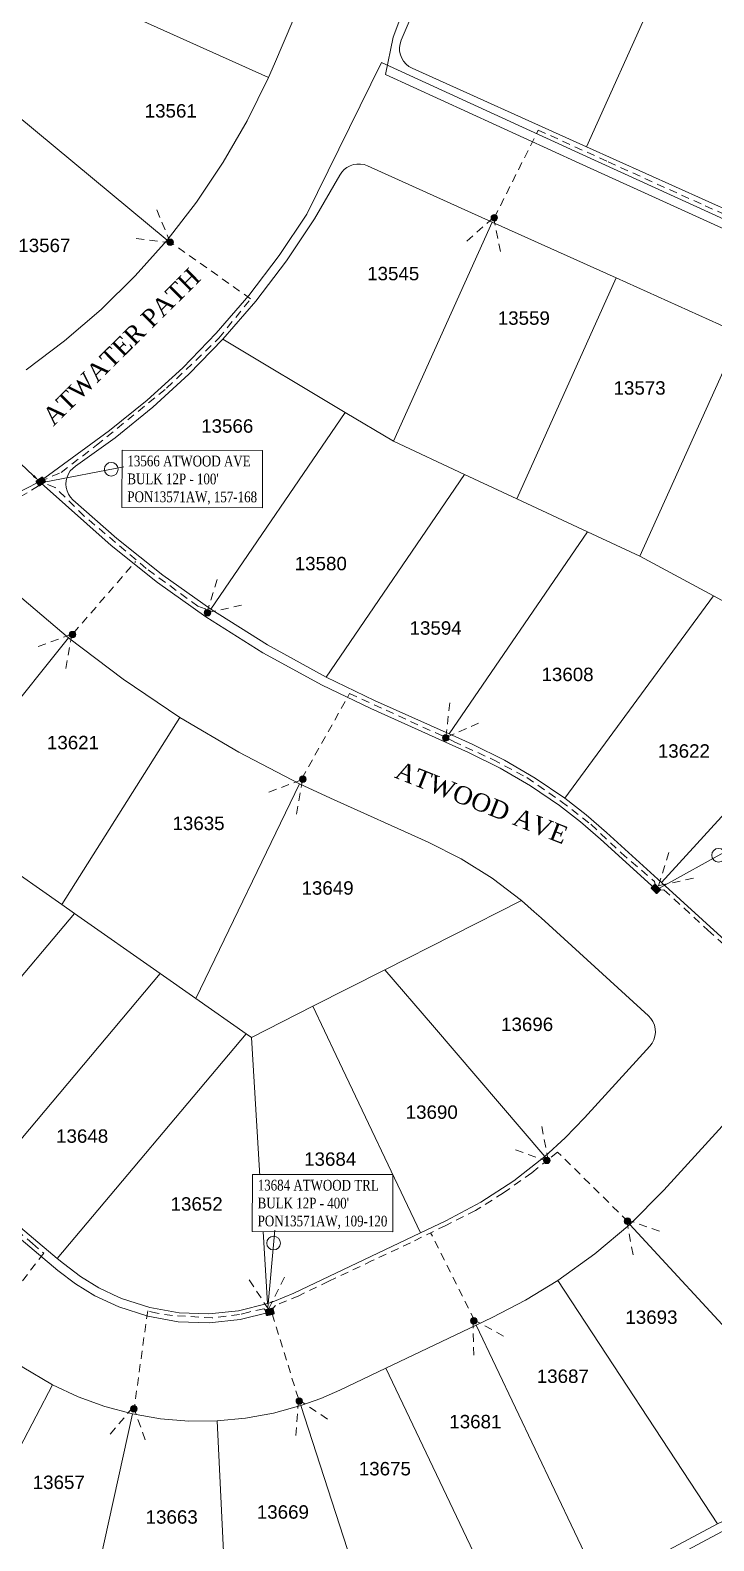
# Model space of a CAD drawing. Header units: feet. Extents: x 865220 to 2866543, y -2240498 to 973965.
# Drawn here: x 2858138 to 2858520, y 967332 to 968176 of the extents above; entities that cross this region are included whole.
import ezdxf
from ezdxf import colors
from ezdxf.entities.mleader import LeaderData, LeaderLine
from ezdxf.enums import TextEntityAlignment as Align
from ezdxf.lldxf.tags import DXFTag
from ezdxf.math import Vec2, Vec3

# ---------------------------------------------------------------- set-up
doc = ezdxf.new("R2010")
doc.units = ezdxf.units.FT
doc.header["$LTSCALE"] = 0.015
doc.header["$MEASUREMENT"] = 0
doc.linetypes.add('DASHED', pattern=[5, 3, -2])
for name, color, linetype in [('144A', 112, '144A'), ('144B', 112, '144B'), ('Dakota County Addresses', 7, 'Continuous'), ('Dakota County Parcels', 7, 'Continuous'), ('DETAIL', 7, 'Continuous'), ('DROP BURIED', 7, 'DASHED'), ('STREET NAME', 7, 'Continuous'), ('TAIL', 1, 'MST'), ('TELEPHONE STRUCT-PROP', 6, 'Continuous'), ('TERMINALS', 7, 'Continuous')]:
    doc.layers.add(name, color=color, linetype=linetype)
doc.layers.add('RUNNING LINE (UNDERGROUND)', color=10, linetype='Continuous', lineweight=40)
doc.styles.add('Dimensions 100', font='arial.ttf')
doc.styles.add('Line', font='txt.shx', dxfattribs={"height": 3})
doc.styles.add('SIMPLEX', font='times.ttf', dxfattribs={"width": 0.8})
doc.styles.get("Standard").update_dxf_attribs({"font": 'times.ttf'})
doc.styles.add('Utilities', font='arial.ttf', dxfattribs={"height": 2.5})
tags = doc.linetypes.add('144A', pattern='A,80,-5,["144A",Line,S=1.5,R=0,X=0,Y=-1.5],-24', length=109).pattern_tags.tags
tags[6] = DXFTag(74, 10)
tags = doc.linetypes.add('144B', pattern='A,80,-5,["144B",Line,S=1.5,R=0,X=0,Y=-1.5],-24', length=109).pattern_tags.tags
tags[6] = DXFTag(74, 10)
tags = doc.linetypes.add('MST', pattern='A,5,-5,5,-5,["TAIL",Line,S=1.5,R=0,X=0,Y=-1.5],-20', length=40).pattern_tags.tags
tags[10] = DXFTag(74, 10)

# ---------------------------------------------------------------- blocks, each defined once
blk = doc.blocks.new('ACMAP_ANN_TEMPLATE_Dakota County Addresses')
at = {"layer": 'Dakota County Addresses', "style": 'Dimensions 100'}
blk.add_attdef('DakotaCountyAddress', text='', height=50, dxfattribs=at).set_placement((0, 0), align=Align.CENTER)
blk = doc.blocks.new('Proposed FlowerPot')
at = {"lineweight": 5, "ltscale": 100, "true_color": 0xffffff}
h = blk.add_hatch(color=7, dxfattribs=at)
h.dxf.hatch_style = 1
h.paths.add_polyline_path([(-0.06, 0, 0.414214), (0, -0.06, 0.414214), (0.06, 0, 0.414214), (0, 0.06, 0.414214)])
at = {"lineweight": 5, "ltscale": 100}
blk.add_circle((0, 0), 0.0604, dxfattribs=at)
at = {"layer": 'RUNNING LINE (UNDERGROUND)', "color": 6, "lineweight": 5, "const_width": 0.00907, "flags": 128}
blk.add_lwpolyline([(-0.06, 0, -0.414214), (0, 0.06, -0.414214), (0.06, 0, -0.414214), (0, -0.06, -0.414214), (-0.06, 0)], format="xyb", dxfattribs=at)
at = {"color": 18, "linetype": 'ByBlock', "lineweight": 5, "ltscale": 100, "true_color": 0x000000, "style": 'Dimensions 100'}
blk.add_text('F', height=0.0744, dxfattribs=at).set_placement((-0.029, -0.037))
blk = doc.blocks.new('NEW HH')
at = {"ltscale": 40, "true_color": 0xffffff}
h = blk.add_hatch(color=7, dxfattribs=at)
h.dxf.hatch_style = 1
h.paths.add_polyline_path([(-0.061, -0.031, 0.414214), (-0.046, -0.046), (0.046, -0.046, 0.414214), (0.061, -0.031), (0.061, 0.031, 0.414214), (0.046, 0.046), (-0.046, 0.046, 0.414214), (-0.061, 0.031)])
at = {"layer": 'RUNNING LINE (UNDERGROUND)', "color": 6, "lineweight": 0, "const_width": 0.005, "flags": 128}
blk.add_lwpolyline([(-0.061, 0.031), (-0.061, -0.031, 0.414214), (-0.046, -0.046), (0.046, -0.046, 0.414214), (0.061, -0.031), (0.061, 0.031, 0.414214), (0.046, 0.046), (-0.046, 0.046, 0.414214)], format="xyb", close=True, dxfattribs=at)
at = {"layer": 'TELEPHONE STRUCT-PROP', "color": 18, "true_color": 0x000000, "style": 'Utilities'}
blk.add_text('HH', height=0.05, dxfattribs=at).set_placement((0, 0), align=Align.MIDDLE_CENTER)
blk = doc.blocks.new('TERMINAL')
at = {"lineweight": 5, "ltscale": 0.5, "flags": 128}
blk.add_lwpolyline([(-0.07, -0.65), (-0.07, 44.75)], dxfattribs=at)
at = {"lineweight": 5, "ltscale": 0.5}
blk.add_circle((-0.07, 37.61), 3.83, dxfattribs=at)

msp = doc.modelspace()

# ---------------------------------------------------------------- linework, layer by layer
at = {"layer": '144A', "lineweight": 5, "ltscale": 100, "flags": 128}
msp.add_lwpolyline([(2859065.3, 967615.83), (2859046.31, 967598.43), (2858959.88, 967522.25), (2858939.17, 967505.14), (2858930.32, 967498.54), (2858913.82, 967487.26), (2858896.7, 967476.83), (2858873.74, 967464.69), (2858849.98, 967454.13), (2858825.63, 967445.25), (2858780.44, 967430.51), (2858704.52, 967405.73), (2858598.61, 967370.13), (2858561.04, 967354.65), (2858524.31, 967337.3), (2858491.77, 967319.94), (2858460.05, 967301.1), (2858436.47, 967285.76), (2858413.45, 967269.6), (2858383.71, 967246.86), (2858351.62, 967221.12), (2858280.16, 967163.78), (2858260.21, 967147.77), (2858257.66, 967145.73), (2858240.25, 967131.76), (2858132.66, 967039.02), (2857969.59, 966908.17), (2857957.8, 966899.31)], dxfattribs=at)
at = {"layer": '144B', "lineweight": 5, "ltscale": 100, "flags": 128}
msp.add_lwpolyline([(2859065.3, 967615.83), (2858989.41, 967698.54), (2858968.95, 967721.04), (2858892.71, 967796.14), (2858851.67, 967833.26), (2858777.5, 967900.34), (2858714.43, 967957.38), (2858712.77, 967958.88), (2858689.74, 967979.71), (2858668.36, 967997.48), (2858645.64, 968013.34), (2858624.59, 968025.58), (2858617.06, 968029.09), (2858446.79, 968106.65), (2858334.19, 968158.23), (2858292.46, 968073.61), (2858276.98, 968050.4), (2858260.1, 968028.19), (2858241.89, 968007.05), (2858223.11, 967987.73), (2858203.21, 967969.56), (2858182.26, 967952.59), (2858143.35, 967924.18), (2858090.58, 967897.29), (2858061.6, 967886.73), (2858036.61, 967878.47), (2858015.3, 967871.13), (2857994.51, 967861.98), (2857974.56, 967851.16), (2857958.95, 967841.11), (2857944.06, 967830.03), (2857930.02, 967818.03), (2857899.12, 967789.78), (2857892.87, 967782.99), (2857887.76, 967775.05), (2857884.08, 967766.35), (2857881.94, 967757.16), (2857881.41, 967747.73), (2857882.5, 967738.35), (2857885.17, 967729.29), (2857889.35, 967720.83), (2857894.83, 967713.33), (2857921.31, 967684.41), (2857921.75, 967683.93), (2857945.17, 967660.56), (2857969.51, 967638.2), (2857983.57, 967626.09), (2858015, 967599.65)], dxfattribs=at)
at = {"layer": 'Dakota County Parcels', "lineweight": 5, "ltscale": 100}
for p, q in [((2858305.11, 968229.67), (2858274.42, 968157.64)), ((2858271, 968149.84), (2858159.08, 968200.37)), ((2858489.56, 968201.62), (2858448.84, 968111.21)), ((2858271, 968149.84), (2858274.42, 968157.64)), ((2858214.35, 968059.12), (2858111.28, 968144.58)), ((2858396.06, 968069.18), (2858326.37, 968100.56)), ((2858340.89, 967946.66), (2858396.06, 968069.18)), ((2858465.35, 968037.98), (2858396.06, 968069.18)), ((2858409.77, 967914.57), (2858465.35, 968037.98)), ((2858534.64, 968006.77), (2858465.35, 968037.98)), ((2858478.66, 967882.46), (2858534.64, 968006.77)), ((2858313.95, 967962.78), (2858245.58, 968003.68)), ((2858313.95, 967962.78), (2858238.75, 967852.78)), ((2858340.89, 967946.66), (2858313.95, 967962.78)), ((2858380.7, 967928.11), (2858340.89, 967946.66)), ((2858380.7, 967928.11), (2858303.26, 967814.86)), ((2858409.77, 967914.57), (2858380.7, 967928.11)), ((2858449.29, 967896.15), (2858409.77, 967914.57)), ((2858372.03, 967783.14), (2858449.29, 967896.15)), ((2858478.66, 967882.46), (2858449.29, 967896.15)), ((2858478.66, 967882.46), (2858519.81, 967860.33)), ((2858519.81, 967860.33), (2858436.73, 967747.15)), ((2858519.81, 967860.33), (2858537.73, 967850.69)), ((2858159.25, 967836.82), (2858081.37, 967739.68)), ((2858587.01, 967805.83), (2858490.75, 967700.1)), ((2858221.53, 967792.4), (2858155.48, 967687.81)), ((2858288.4, 967755.26), (2858230.38, 967635.37)), ((2858305.78, 967747.15), (2858288.4, 967755.26)), ((2858360.37, 967722.61), (2858305.78, 967747.15)), ((2858114.54, 967716.46), (2858155.48, 967687.81)), ((2858155.48, 967687.81), (2858162.56, 967682.85)), ((2858336.09, 967651.36), (2858412.39, 967690.04)), ((2858419.58, 967683.77), (2858412.39, 967690.04)), ((2858063.63, 967565.27), (2858162.56, 967682.85)), ((2858162.56, 967682.85), (2858210.58, 967649.24)), ((2858108.3, 967527.68), (2858210.58, 967649.24)), ((2858210.58, 967649.24), (2858230.38, 967635.37)), ((2858295.86, 967630.97), (2858336.09, 967651.36)), ((2858230.38, 967635.37), (2858258.59, 967615.62)), ((2858261.53, 967613.57), (2858295.86, 967630.97)), ((2858152.98, 967490.09), (2858258.59, 967615.62)), ((2858258.59, 967615.62), (2858261.53, 967613.57)), ((2858447.63, 967568.56), (2858484.19, 967608.72)), ((2858528.55, 967568.33), (2858491.99, 967528.17)), ((2858491.99, 967528.17), (2858472.97, 967509.03)), ((2858472.97, 967509.03), (2858596.8, 967374.79)), ((2858156.4, 967487.21), (2858152.98, 967490.09)), ((2858432.85, 967477.7), (2858522.06, 967341.77)), ((2858387.22, 967452.79), (2858336.66, 967428.72)), ((2858396.02, 967456.98), (2858387.22, 967452.79)), ((2858387.22, 967452.79), (2858457.41, 967305.35)), ((2858336.66, 967428.72), (2858311.01, 967416.51)), ((2858336.66, 967428.72), (2858410.49, 967273.64)), ((2858289.19, 967407.82), (2858348.49, 967225.02))]:
    msp.add_line(p, q, dxfattribs=at)
for points in [[(2858345.22, 968170.76), (2858378.53, 968248.93)], [(2858351.34, 968155.12), (2858349.53, 968156.12), (2858347.93, 968157.43), (2858346.58, 968158.98), (2858345.51, 968160.75), (2858344.76, 968162.67), (2858344.34, 968164.69), (2858344.29, 968166.76), (2858344.58, 968168.8), (2858345.22, 968170.76)], [(2858214.35, 968059.12), (2858230.77, 968080.32), (2858245.72, 968102.58), (2858259.15, 968125.79), (2858271, 968149.84)], [(2858548.3, 968066.42), (2858448.84, 968111.21), (2858351.34, 968155.12)], [(2858310.9, 968095.34), (2858311.99, 968097.01), (2858313.34, 968098.47), (2858314.92, 968099.69), (2858316.68, 968100.63), (2858318.57, 968101.27), (2858320.53, 968101.59), (2858322.53, 968101.57), (2858324.49, 968101.23), (2858326.37, 968100.56)], [(2858163.15, 967932.75), (2858185.3, 967948.61), (2858206.47, 967965.77), (2858226.59, 967984.14), (2858245.58, 968003.68), (2858263.99, 968025.04), (2858281.05, 968047.5), (2858296.71, 968070.96), (2858310.9, 968095.34)], [(2858135.68, 967986.65), (2858157.13, 968002.75), (2858177.45, 968020.25), (2858196.55, 968039.06), (2858214.35, 968059.12)], [(2858161.66, 967914.02), (2858160.34, 967915.47), (2858159.27, 967917.11), (2858158.49, 967918.91), (2858158.01, 967920.81), (2858157.85, 967922.76), (2858158, 967924.71), (2858158.47, 967926.62), (2858159.25, 967928.42), (2858160.3, 967930.07), (2858161.62, 967931.52), (2858163.15, 967932.75)], [(2858662.49, 967497.87), (2858655.44, 967516.89), (2858646.94, 967535.31), (2858637.02, 967553), (2858625.44, 967570.29), (2858612.52, 967586.61), (2858598.34, 967601.83), (2858590.39, 967609.38), (2858546.94, 967648.94), (2858490.75, 967700.1), (2858459.97, 967728.13), (2858448.6, 967737.94), (2858436.73, 967747.15), (2858420.2, 967758.41), (2858402.91, 967768.49), (2858384.97, 967777.32), (2858372.03, 967783.14), (2858330.38, 967801.87), (2858303.26, 967814.86), (2858270.44, 967832.84), (2858238.75, 967852.78), (2858211.98, 967871.82), (2858186.26, 967892.25), (2858161.66, 967914.02)], [(2858159.25, 967836.82), (2858129.45, 967862.15), (2858101.15, 967889.16)], [(2858221.53, 967792.4), (2858189.76, 967813.73), (2858159.25, 967836.82)], [(2858288.4, 967755.26), (2858254.44, 967772.89), (2858221.53, 967792.4)], [(2858412.39, 967690.04), (2858396.07, 967702.46), (2858378.68, 967713.35), (2858360.37, 967722.61)], [(2858483.39, 967625.67), (2858423.41, 967680.28), (2858419.58, 967683.77)], [(2858336.09, 967651.36), (2858362.65, 967620.4), (2858425.51, 967547.09)], [(2858356.1, 967504.42), (2858308.93, 967603.49), (2858295.86, 967630.97)], [(2858483.39, 967625.67), (2858484.81, 967624.13), (2858485.94, 967622.37), (2858486.74, 967620.44), (2858487.2, 967618.4), (2858487.3, 967616.31), (2858487.04, 967614.23), (2858486.41, 967612.24), (2858485.45, 967610.38), (2858484.19, 967608.72)], [(2858261.53, 967613.57), (2858270.44, 967464.81), (2858270.44, 967464.81)], [(2858447.63, 967568.56), (2858436.9, 967557.49), (2858425.51, 967547.09), (2858408.17, 967533.5), (2858389.69, 967521.49), (2858370.24, 967511.15), (2858356.1, 967504.42), (2858285.23, 967470.68), (2858274.37, 967466.15), (2858274.07, 967466.05), (2858273.78, 967465.94), (2858273.49, 967465.84), (2858273.2, 967465.74), (2858272.91, 967465.63), (2858272.61, 967465.53), (2858272.32, 967465.43), (2858270.44, 967464.81), (2858254.3, 967460.82), (2858237.76, 967459.1), (2858221.14, 967459.69), (2858204.76, 967462.56), (2858188.94, 967467.68)], [(2858447.63, 967568.56), (2858436.9, 967557.49), (2858425.51, 967547.09)], [(2858425.51, 967547.09), (2858408.17, 967533.5), (2858389.69, 967521.49), (2858370.24, 967511.15)], [(2858152.98, 967490.09), (2858108.3, 967527.68)], [(2858472.97, 967509.03), (2858453.55, 967492.54), (2858432.85, 967477.7)], [(2858270.44, 967464.81), (2858254.3, 967460.82), (2858237.76, 967459.1), (2858221.14, 967459.69), (2858204.76, 967462.56), (2858188.94, 967467.68), (2858187.75, 967468.16), (2858187.22, 967468.38), (2858176.33, 967473.61), (2858166.02, 967479.91), (2858156.4, 967487.21)], [(2858187.22, 967468.38), (2858176.33, 967473.61), (2858166.02, 967479.91), (2858156.4, 967487.21)], [(2858432.85, 967477.7), (2858414.79, 967466.71), (2858396.02, 967456.98)], [(2858272.32, 967465.43), (2858270.44, 967464.81)], [(2858150.29, 967419.51), (2858133.44, 967429.52), (2858117.78, 967441.3)], [(2858150.29, 967419.51), (2858095.38, 967314.46), (2858083.57, 967291.87), (2858071.76, 967269.27), (2858055.41, 967237.99)], [(2858194.99, 967403.24), (2858179.63, 967407.34), (2858164.69, 967412.77), (2858150.29, 967419.51)], [(2858311.01, 967416.51), (2858300.24, 967411.81), (2858289.19, 967407.82)], [(2858289.19, 967407.82), (2858273.87, 967403.59), (2858258.23, 967400.72), (2858242.4, 967399.25)], [(2858194.99, 967403.24), (2858163.38, 967259.52), (2858157.38, 967232.23), (2858151.37, 967204.94), (2858143.3, 967168.25)], [(2858242.4, 967399.25), (2858226.5, 967399.18), (2858210.65, 967400.51), (2858194.99, 967403.24)], [(2858242.4, 967399.25), (2858252.7, 967187.34), (2858254.33, 967153.89), (2858254.54, 967149.63)], [(2858623.32, 967384.41), (2858596.8, 967374.79), (2858559.01, 967359.23), (2858522.06, 967341.77), (2858489.32, 967324.3), (2858457.41, 967305.35), (2858433.67, 967289.9), (2858410.49, 967273.64), (2858380.62, 967250.8), (2858348.49, 967225.02), (2858277.03, 967167.68), (2858257.08, 967151.67), (2858254.54, 967149.63), (2858237.12, 967135.66), (2858211.33, 967114.96)]]:
    msp.add_lwpolyline(points, dxfattribs=at)
at = {"layer": 'DROP BURIED', "lineweight": 5, "ltscale": 100}
for points in [[(2858397.29, 968071.61), (2858421.81, 968120.53), (2858460.99, 968102.81), (2858515.09, 968078.27), (2858575.6, 968051.16), (2858616.68, 968032.89), (2858616.43, 968029.57)], [(2858208.63, 968075.92), (2858216.39, 968057.49), (2858196.55, 968059.98)], [(2858381.9, 968058.5), (2858396.88, 968071.75), (2858400.87, 968052.15)], [(2858143.25, 967924.16), (2858155.24, 967929.3), (2858174.95, 967944.4), (2858214.15, 967976.35), (2858243.3, 968004.19), (2858261.05, 968026.19), (2858217.02, 968057.44)], [(2858142.51, 967921.76), (2858107.38, 967900.51), (2858060.77, 967883.78), (2858041.83, 967935.12)], [(2858237.55, 967851.04), (2858235.67, 967852.98), (2858231.62, 967854.46), (2858202.77, 967875.64), (2858168.04, 967904.9), (2858151.74, 967920.91), (2858143.25, 967924.16)], [(2858161.92, 967839.31), (2858196.79, 967879.51)], [(2858256.06, 967855.06), (2858236.51, 967850.82), (2858242.61, 967869.87)], [(2858142.38, 967831.94), (2858161.13, 967838.9), (2858157.78, 967819.19)], [(2858289.71, 967758.16), (2858316.42, 967805.73), (2858370.2, 967781.1)], [(2858388.53, 967789.09), (2858370.2, 967781.1), (2858372.45, 967800.97)], [(2858370.3, 967781.1), (2858374.45, 967778.97), (2858396.38, 967768.82), (2858415.45, 967758.73), (2858434.7, 967745.45), (2858451.26, 967732.63), (2858468.12, 967716.67), (2858486.84, 967700.69), (2858487.52, 967696.61)], [(2858271.25, 967750.65), (2858290, 967757.61), (2858286.65, 967737.89)], [(2858508.51, 967702.51), (2858488.96, 967698.27), (2858495.06, 967717.32)], [(2858488.49, 967695.8), (2858492.09, 967696), (2858516.66, 967673.55), (2858539.98, 967652.01), (2858596.51, 967599.77), (2858612.02, 967583.56), (2858621.97, 967570.44), (2858632.89, 967553.75), (2858645.64, 967531.84), (2858660.1, 967497.04)], [(2858015.79, 967599.1), (2858020.23, 967598.24), (2858036.95, 967583.88), (2858074.86, 967552.03), (2858106.35, 967526.48), (2858124.56, 967510.59), (2858139.17, 967498.45), (2858145.48, 967492.96), (2858112.08, 967449.87)], [(2858423.81, 967563.85), (2858427.47, 967544.19), (2858408.61, 967550.85)], [(2858471.94, 967510.73), (2858432.65, 967549.47), (2858427.62, 967545.54), (2858418.22, 967537.87), (2858402.37, 967526.64), (2858386.69, 967516.83), (2858370.09, 967508.53), (2858350.46, 967498.78), (2858329.08, 967488.84), (2858304.72, 967477.3), (2858288.03, 967469.23), (2858275.07, 967463.8), (2858271.82, 967460.2)], [(2858474.8, 967492.08), (2858471.19, 967511.75), (2858490.03, 967505.05)], [(2858386.12, 967455.5), (2858361.7, 967504.33)], [(2858280.01, 967479.55), (2858271, 967461.69), (2858260.04, 967478.42)], [(2858271.42, 967460.07), (2858268.48, 967461.84), (2858260.05, 967460.1), (2858254.94, 967458.66), (2858239.59, 967456.85), (2858217.42, 967458.11), (2858208.9, 967459.44), (2858203.54, 967460.69), (2858195.99, 967406.17)], [(2858273.06, 967459.02), (2858288.14, 967410.53)], [(2858385.84, 967436.03), (2858385.35, 967456.02), (2858402.91, 967446.45)], [(2858182.65, 967391.87), (2858195.58, 967407.12), (2858202.32, 967388.29)], [(2858286.4, 967391.18), (2858287.79, 967411.14), (2858304.37, 967399.96)]]:
    msp.add_lwpolyline(points, dxfattribs=at)
at = {"layer": 'TAIL', "lineweight": 5, "ltscale": 100, "flags": 128}
for points in [[(2858616.18, 968030.01), (2858605.46, 968028.99), (2858444.71, 968102.1), (2858336.52, 968151.66), (2858340.66, 968172.41), (2858353.39, 968206.25), (2858400.8, 968319.42), (2858407.15, 968320.52)], [(2858487.25, 967696.53), (2858456.65, 967724.39), (2858445.43, 967734.07), (2858433.79, 967743.1), (2858417.53, 967754.18), (2858400.55, 967764.08), (2858382.84, 967772.8), (2858369.98, 967778.58), (2858328.27, 967797.33), (2858300.98, 967810.4), (2858267.9, 967828.53), (2858236.13, 967848.64), (2858208.98, 967867.82), (2858183.05, 967888.42), (2858143.93, 967923.26)], [(2858016.55, 967598.39), (2858060.41, 967561.44), (2858105.08, 967523.85), (2858153.38, 967483.22), (2858163.2, 967475.77), (2858173.94, 967469.21), (2858187.4, 967462.92), (2858203.55, 967457.7), (2858220.62, 967454.7), (2858237.93, 967454.09), (2858255.16, 967455.88), (2858271.02, 967459.8)]]:
    msp.add_lwpolyline(points, dxfattribs=at)

# ---------------------------------------------------------------- block references
at = {"lineweight": 5, "ltscale": 100, "xscale": 30, "yscale": 30, "zscale": 30}
for p in [(2858397.27, 968071.57), (2858216.14, 968057.84), (2858236.97, 967850.88), (2858161.55, 967838.64), (2858370.11, 967780.95), (2858290.29, 967757.84), (2858426.59, 967544.86), (2858471.7, 967510.9), (2858385.86, 967455.15), (2858195.76, 967405.97), (2858288.26, 967410.35)]:
    msp.add_blockref('Proposed FlowerPot', p, dxfattribs=at)
at = {"lineweight": 5, "ltscale": 100, "xscale": 39.99999999999998, "yscale": 39.99999999999998, "zscale": 39.99999999999998}
for p, rotation in [((2858143.77, 967924.2), 34.48224972784985), ((2858487.56, 967696.56), 313.9611849497729), ((2858271.74, 967460.18), 13.28315524735283)]:
    msp.add_blockref('NEW HH', p, dxfattribs=dict(at, rotation=rotation))
at = {"layer": 'Dakota County Addresses', "lineweight": 5, "ltscale": 100, "xscale": 0.15, "yscale": 0.15, "zscale": 0.15}
for p, values in [((2858216.43, 968127.54), {'DakotaCountyAddress': '13561'}), ((2858145.8, 968052.36), {'DakotaCountyAddress': '13567'}), ((2858340.76, 968036.63), {'DakotaCountyAddress': '13545'}), ((2858413.77, 968011.75), {'DakotaCountyAddress': '13559'}), ((2858478.47, 967972.71), {'DakotaCountyAddress': '13573'}), ((2858248, 967951.44), {'DakotaCountyAddress': '13566'}), ((2858300.29, 967874.58), {'DakotaCountyAddress': '13580'}), ((2858364.48, 967838.57), {'DakotaCountyAddress': '13594'}), ((2858438.21, 967812.65), {'DakotaCountyAddress': '13608'}), ((2858161.8, 967774.55), {'DakotaCountyAddress': '13621'}), ((2858503.22, 967769.85), {'DakotaCountyAddress': '13622'}), ((2858231.96, 967729.43), {'DakotaCountyAddress': '13635'}), ((2858304.07, 967693.3), {'DakotaCountyAddress': '13649'}), ((2858415.61, 967617.12), {'DakotaCountyAddress': '13696'}), ((2858362.3, 967568.06), {'DakotaCountyAddress': '13690'}), ((2858166.9, 967554.67), {'DakotaCountyAddress': '13648'}), ((2858305.54, 967541.82), {'DakotaCountyAddress': '13684'}), ((2858230.9, 967516.75), {'DakotaCountyAddress': '13652'}), ((2858485.08, 967453.48), {'DakotaCountyAddress': '13693'}), ((2858435.56, 967420.47), {'DakotaCountyAddress': '13687'}), ((2858386.69, 967395.11), {'DakotaCountyAddress': '13681'}), ((2858336.1, 967368.82), {'DakotaCountyAddress': '13675'}), ((2858153.85, 967361.21), {'DakotaCountyAddress': '13657'}), ((2858216.95, 967341.83), {'DakotaCountyAddress': '13663'}), ((2858279.09, 967344.62), {'DakotaCountyAddress': '13669'})]:
    msp.add_blockref('ACMAP_ANN_TEMPLATE_Dakota County Addresses', p, dxfattribs=at).add_auto_attribs(values)
at = {"layer": 'TERMINALS', "lineweight": 5, "ltscale": 100, "rotation": 299.0736018301103}
msp.add_blockref('TERMINAL', (2858489.77, 967696.97), dxfattribs=at)

# ---------------------------------------------------------------- texts
at = {"layer": 'STREET NAME', "lineweight": 5, "ltscale": 100, "insert": (2858143.76, 967961.8), "char_height": 10, "width": 159.3006, "attachment_point": 1, "rotation": 44.81278}
msp.add_mtext('ATWATER PATH ', dxfattribs=at)
at = {"layer": 'STREET NAME', "lineweight": 5, "ltscale": 100, "insert": (2858344.69, 967768.2), "char_height": 10, "attachment_point": 1, "rotation": 338.36484}
msp.add_mtext('ATWOOD AVE', dxfattribs=at)

# ---------------------------------------------------------------- next in the draw order: texts
at = {"layer": 'TERMINALS', "lineweight": 5, "ltscale": 100, "char_height": 6, "attachment_point": 1, "rotation": 359.9151, "style": 'SIMPLEX', "bg_fill": 19, "box_fill_scale": 1.5, "bg_fill_color": 256, "bg_fill_transparency": 0}
for s, insert in [("13566 ATWOOD AVE\\PBULK 12P - 100'\\PPON13571AW, 157-168", (2858192.22, 967938.67)), ("13684 ATWOOD TRL\\PBULK 12P - 400'\\PPON13571AW, 109-120", (2858265.04, 967534.02))]:
    msp.add_mtext(s, dxfattribs=dict(at, insert=insert))

# ---------------------------------------------------------------- next in the draw order: block references
at = {"layer": 'TERMINALS', "lineweight": 5, "ltscale": 100}
for p, rotation in [((2858146.25, 967923.92), 280.7614545010414), ((2858270.59, 967461.2), 354.8371161692057)]:
    msp.add_blockref('TERMINAL', p, dxfattribs=dict(at, rotation=rotation))

# ---------------------------------------------------------------- next in the draw order: leaders
at = {"layer": 'DETAIL', "lineweight": 5, "ltscale": 100}
ml = msp.add_multileader_mtext('Standard', dxfattribs=at)
ml.set_content('30X48X36\\PSPLICE 2X TERMS TO 144B', color=256)
ml.set_leader_properties()
ml.build(insert=Vec2(0, 0))
ml.multileader.update_dxf_attribs({"has_text_frame": 1, "text_left_attachment_type": 2, "text_right_attachment_type": 2, "dogleg_length": 3})
ctx = ml.context
ctx.base_point, ctx.char_height, ctx.landing_gap_size, ctx.plane_origin = Vec3(2858059.42, 967937.55), 3.5, 1.5, Vec3(2858166.96, 967957.57)
ctx.left_attachment, ctx.right_attachment, ctx.text_align_type = 2, 2, 1
notes = []
notes.append((ctx, [(0, (1, 1, 0), (2858128.84, 967937.55), (-1, 0), 3, [(0, [(2858142.69, 967924.62)], 0, [])])]))
ctx.mtext.insert, ctx.mtext.alignment, ctx.mtext.flow_direction = Vec3(2858092.63, 967942.26), 2, 5
ctx.mtext.has_bg_fill, ctx.mtext.bg_color, ctx.mtext.bg_scale_factor, ctx.mtext.bg_transparency, ctx.mtext.use_window_bg_color = 1, -1027028792, 1.5, 0, 1
for ctx, leaders in notes:
    for number, flags, end, landing, length, lines in leaders:
        leader = LeaderData()
        leader.index, (leader.has_last_leader_line, leader.has_dogleg_vector, leader.attachment_direction) = number, flags
        leader.last_leader_point, leader.dogleg_vector, leader.dogleg_length = Vec3(end), Vec3(landing), length
        for number, points, colour, breaks in lines:
            line = LeaderLine()
            line.index, line.vertices, line.color, line.breaks = number, Vec3.list(points), colors.encode_raw_color(colour), breaks
            leader.lines.append(line)
        ctx.leaders.append(leader)

doc.saveas('drawing.dxf')
